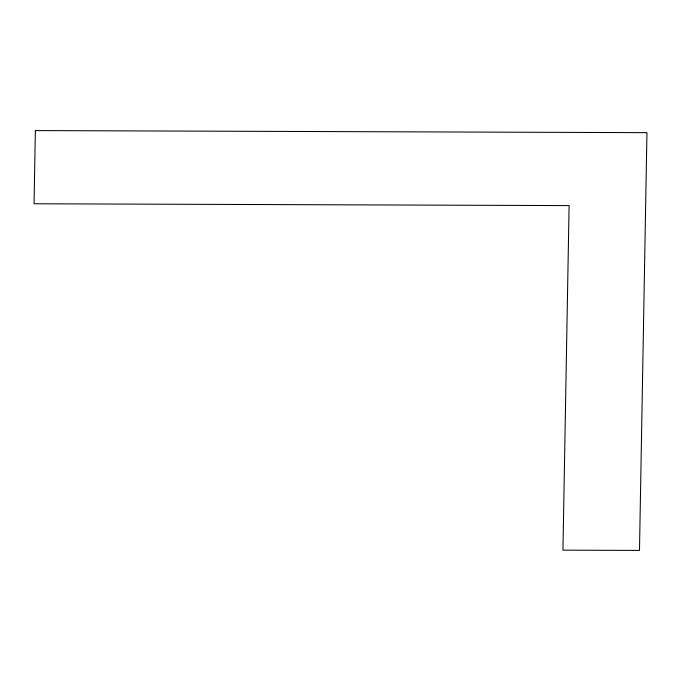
<?xml version="1.0" encoding="UTF-8"?>
<svg xmlns="http://www.w3.org/2000/svg" width="681" height="681" viewBox="0 0 681 681"><rect width="100%" height="100%" fill="white"/><g stroke="black" fill="none" stroke-linecap="round" stroke-linejoin="round"><path stroke-width="1.02" d="M35.361 130.582L34.05 203.772L569.103 205.594L562.949 550.154L639.485 550.418L646.95 132.659L35.361 130.582"/></g></svg>
